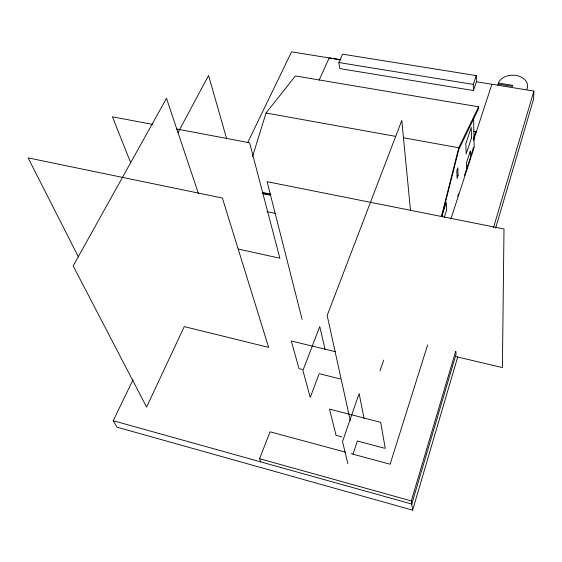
<?xml version="1.0" encoding="UTF-8"?>
<svg xmlns="http://www.w3.org/2000/svg" width="562" height="562" viewBox="0 0 562 562"><rect width="100%" height="100%" fill="white"/><g stroke="black" fill="none" stroke-linecap="round" stroke-linejoin="round"><path stroke-width="0.84" d="M476.414 81.764L473.429 90.552L339.792 68.599L338.865 62.537L342.581 54.177L476.302 75.596L476.414 81.764L533.9 91.065L533.57 99.214L495.656 228.053M497.848 84.932L498.733 82.2A14.921 10.797 -0.3 0 1 517.855 75.828A14.921 10.797 -0.3 0 1 526.727 89.604M441.528 216.265L458.74 147.743L478.606 106.808L295.401 75.954L266.037 113.011L252.535 156.552M441.851 216.567L458.803 149.513L478.634 108.55L478.606 106.808M133.082 379.645L113.222 420.713L116.98 427.162L412.641 510.156L457.742 356.898M493.499 227.673L533.9 91.065M412.641 510.156L411.307 500.932L455.613 351.524M427.633 344.949L390.098 464.212L351.215 453.717M450.921 218.857L474.209 147.314L473.569 117.662M457.644 196.286L458.459 193.792M464.416 175.499L466.32 169.675M471.195 154.705L473.633 147.216M473.443 138.807L475.775 131.691L473.696 131.325M473.478 140.493L491.898 84.265M444.282 217.304L446.699 209.991L446.291 202.552L441.683 216.412M380.038 370.871L383.684 360.102M353.013 453.998L357.404 441.008L384.408 448.188M473.429 90.552L473.295 84.405L476.302 75.596M310.561 396.674L318.858 374.489M260.796 461.901L259.581 458.704L270.062 431.813L345.293 452.122M319.125 80.162L329.199 57.928L340.965 59.839L291.566 51.844L247.652 142.685M177.999 132.611L208.579 75.505L226.563 138.47M498.382 83.028L512.825 85.361L512.495 86.415L498.044 84.075M338.865 62.537L473.295 84.405M266.037 113.011L395.655 136.376M403.432 137.774L458.74 147.743M152.927 124.469L112.414 116.798L130.539 162.299M176.194 128.881L249.591 142.797L279.869 258.218L238.274 249.05M262.433 192.387L271.024 194.129M263.508 193.574L270.189 194.93M262.735 193.56L270.462 195.126M266.838 211.649L275.422 213.441M455.62 356.526L502.4 367.576L504.002 228.973L267.119 181.695L302.124 319.448M335.303 351.679L291.334 341.001L298.963 368.616L302.335 369.459M319.167 373.667L340.375 378.971M341.773 436.85L336.02 435.318L329.529 409.073L380.72 422.343L385.251 448.413M259.581 458.704L411.307 500.932M113.222 420.713L411.756 504.044L456.049 354.278L455.901 351.405M78.406 256.89L28.1 157.873L222.376 198.042L268.65 347.386L184.238 326.606L146.591 407.085L73.165 265.924L166.493 98.315L198.477 193.672M310.252 397.496L302.918 370.463L319.778 326.606L325.117 349.515M347.815 463.594L342.525 441.5L359.125 393.548L364.071 418.514M350.295 420.692L327.168 315.493L401.788 120.444L410.485 210.244M473.232 148.523L473.239 148.93M475.775 131.691L475.81 133.37M470.268 151.213L466.425 162.938L466.615 169.05L470.429 157.346L470.268 151.213M458.107 175.435L457.096 178.505L456.78 170.96L457.805 167.876L458.107 175.435M471.511 137.838L466.158 154.079L465.842 143.675L471.258 127.37L471.511 137.838"/></g></svg>
